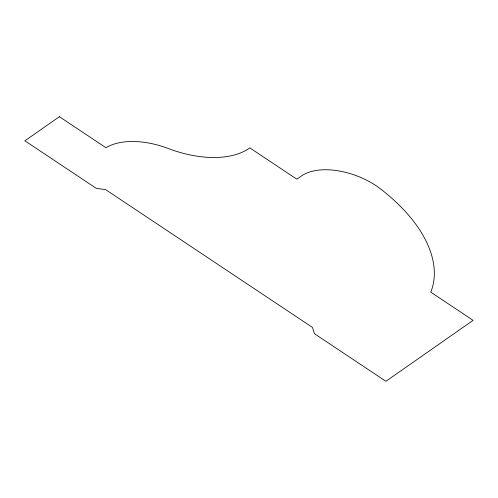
<?xml version="1.0" encoding="UTF-8"?>
<svg xmlns="http://www.w3.org/2000/svg" width="498" height="498" viewBox="0 0 498 498"><rect width="100%" height="100%" fill="white"/><g stroke="black" fill="none" stroke-linecap="round" stroke-linejoin="round"><path stroke-width="0.75" d="M59.387 116.7L24.9 140.803L96.338 188.4L105.613 189.614L312.445 327.41L314.45 333.704L385.894 381.3L473.1 320.351L430.77 292.152A152.544 85.519 22.2 0 0 377.279 186.482A57.276 32.115 22.2 0 0 301.614 175.819L296.808 179.174L249.815 147.869A83.091 46.582 22.2 0 1 168.834 148.715A66.166 37.095 22.2 0 0 105.937 147.713L59.387 116.7"/></g></svg>
